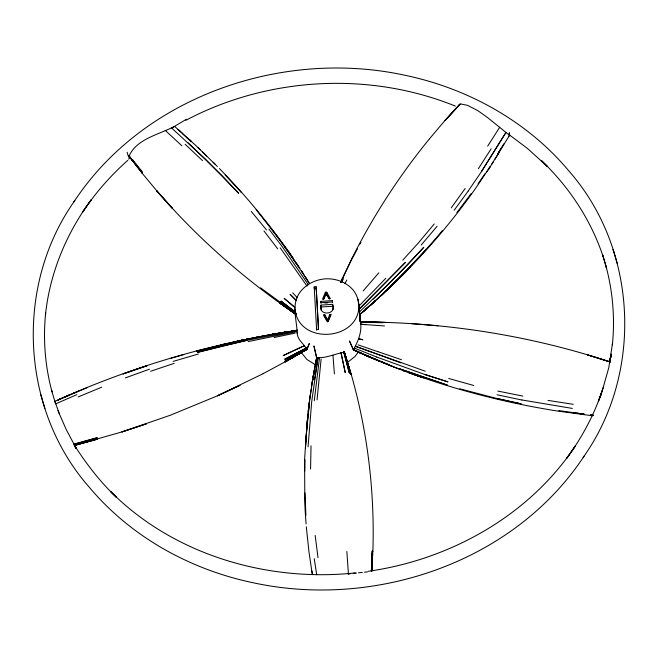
<?xml version="1.0" encoding="UTF-8"?>
<svg xmlns="http://www.w3.org/2000/svg" width="658" height="658" viewBox="0 0 658 658"><rect width="100%" height="100%" fill="white"/><g stroke="black" fill="none" stroke-linecap="round" stroke-linejoin="round"><path stroke-width="0.99" d="M359.071 352.408L353.428 349.957L349.488 340.967L353.387 349.9C357.927 341.658 362.048 332.274 360.568 322.65L359.778 315.001L360.403 321.959C443.796 322.165 527.19 334.963 606.544 360.724C607.869 361.283 610.534 361.077 609.563 363.043M372.872 551.618C374.846 491.649 367.567 431.409 351.018 373.728M310.584 468.99L311.02 445.836M304.744 471.079L304.983 459.506M371.663 566.275L372.189 550.927L371.326 570.988M372.107 557.433L372.264 553.436L372.099 557.351M371.54 571.086L371.704 567.163M371.902 569.162L371.745 571.177L372.699 551.256L371.721 571.193M371.926 569.738L372.642 553.987L371.852 570.757M371.556 571.177L371.737 567.418M299.3 353.774L306.916 349.299L285.202 361.752L306.916 349.299C304.152 344.15 297.663 340.137 297.186 333.441C296.906 320.035 291.132 305.024 299.464 292.95C305.394 284.544 315.264 279.568 325.43 278.852C335.531 278.285 345.902 281.937 352.721 289.553C361.135 299.119 358.799 312.632 360.79 324.279L384.519 325.965M358.947 304.72C359.975 341.247 298.148 345.565 294.924 308.799M308.067 446.864L311.686 401.742L318.02 357.681C327.084 358.034 336.131 353.321 344.422 352.31L350.994 373.876L344.422 352.31L344.15 352.918M306.76 426.203L308.808 405.928L313.011 377.577M307.245 420.413L304.572 459.728L304.868 504.406A575.002 498.83 -5.6 0 0 305.888 521.169L306.069 523.982M317.041 399.883L321.129 359.062M314.253 400.78L319.541 357.475L319.385 358.602M186.296 119.312L174.543 126.361C159.203 134.577 135.145 139.126 128.68 157.303L127.084 152.228M308.141 411.661L308.487 408.75M308.882 405.904L309.227 403.025M310.041 397.383L310.395 394.578M602.596 389.635L608.806 367.6L612.573 342.859L612.368 344.932C615.485 314.557 612.063 283.59 602.514 254.588L606.561 268.151L605.969 266.145M309.186 402.959L311.209 388.919M312.978 377.618L313.973 371.959L313.093 377.684L313.553 374.838M312.986 377.692L312.558 380.48L313.488 374.863M314.557 379.304L318.02 357.681L316.654 358.001L314.022 372.066L314.508 369.13M312.056 383.236L312.517 380.39L311.604 386.123M609.941 361.966L611.085 354.185L609.703 361.99M609.9 362.13L610.879 356.258L609.744 362.023M314.647 369.048L312.69 380.291L314.647 369.048L313.578 374.715M609.884 361.958L610.879 356.258M611.085 354.185L609.736 361.892L587.479 354.818M314.557 369.22L316.687 357.985L313.924 345.919L316.728 357.993L315.659 363.603M315.05 366.424L316.695 358.067L317.962 358.223M316.161 360.806L316.654 358.001M315.544 363.553L316.153 360.716M600.104 397.769L600.507 396.379M601.873 391.987L602.358 390.383C594.133 414.779 581.919 437.751 566.612 458.437L575.322 445.992C529.048 515.625 450.204 559.67 368.258 571.3M600.713 395.697L601.626 392.793L598.393 401.298L603.575 386.509M57.904 410.534L66.129 429.345L74.625 445.367L122.01 431.887L170.414 415.198L217.543 395.771L263.151 373.695M396.675 368.052L367.625 356.274L353.782 349.817M509.086 134.956L487.825 117.766L478.012 110.75L467.525 105.321L460.501 103.898L444.866 120.611L429.468 138.813M327.594 319.878L329.798 314.401L331.204 314.31L328.317 321.219L326.985 321.301L323.333 314.812L324.781 314.721L327.594 319.878L327.774 321.778L329.971 316.301L329.798 314.401M326.162 293.616L323.925 299.086L322.486 299.184L325.406 292.275L326.738 292.185L330.357 298.683L328.942 298.773L326.162 293.616L326.343 295.508M323.391 299.349L325.578 294.167L325.406 292.275M341.428 280.982L342.25 279.14M341.601 281.32L342.423 279.494L341.584 281.344M341.716 282.405L343.451 278.704M352.326 257.632C373.547 215.396 399.472 175.579 429.345 138.961M344.948 283.549L346.766 280.086M352.885 257.344L357.582 248.527M359.934 244.118L360.872 242.35M508.667 136.584L509.563 135.03L509.3 133.048L509.563 135.03M503.806 143.88L497.662 154.013L500.754 148.955M499.578 151.858L494.882 159.376M365.922 309.194L368.241 307.204L359.852 314.565C398.633 281.476 433.935 244.291 464.573 203.528A825.823 720.329 -5.8 0 0 475.092 189.076L490.004 166.885L486.797 171.87M487.644 146.166L499.693 127.265M73.918 201.85C14.402 286.789 20.743 409.901 89.644 487.66C131.444 537.364 191.297 570.157 254.597 583.062C376.154 608.872 514.589 561.735 584.082 456.15C643.606 371.211 637.257 248.099 568.356 170.34C526.556 120.636 466.695 87.843 403.403 74.938C281.846 49.128 143.411 96.257 73.918 201.85L74.856 200.476M478.358 168.744L491.115 148.84M491.707 164.377L493.311 161.893M488.516 169.46L508.708 136.683L509.605 135.096L509.3 133.048M468.233 190.976L481.656 171.343M478.086 183.771L484.798 173.951M583.144 457.524L584.082 456.15M353.387 349.9L354.292 348.715M451.256 207.846L465.165 188.501M454.176 210.231L468.266 190.993M471.227 193.477L456.907 212.608M358.018 352.441L355.016 356.455L346.922 362.928M434.247 223.959L418.455 242.843L402.77 260.157M442.283 230.761C418.883 258.767 393.254 284.889 365.873 309.005L374.961 300.887M421.178 245.047L437.085 226.286M363.158 290.91L378.827 272.823M445.203 120.455L460.041 104.022M458.009 106.777L459.671 104.277L444.866 120.611M426.121 249.423L410.173 266.622L383.861 292.613M410.378 266.901L403.922 273.564L408.215 269.13M399.529 278.013L403.856 273.588L401.725 275.809M385.851 278.211L359.252 305.781M397.292 280.193L395.129 282.414L397.366 280.218M401.767 275.842L406.126 271.409M381.854 294.899L395.129 282.356M386.312 290.852L388.475 288.73M359.178 309.194L405.451 262.361L358.61 309.729M381.862 295.014L383.992 292.859M373.234 299.094L407.919 264.508L423.801 247.268L390.581 282.216L359.334 311.974M372.773 303.149L370.561 305.197L375.093 301.125M390.679 286.575L392.892 284.536M127.833 160.305C110.676 175.538 95.402 192.909 82.678 212.008L91.388 199.563C66.335 233.203 49.753 273.325 45.427 315.141L45.632 313.085C42.959 339.454 45.106 366.284 52.031 391.872L51.439 389.849L55.486 403.428M128.565 159.129L130.029 157.813M375.126 301.084L370.594 305.156M363.718 311.242L365.963 309.219M359.803 314.532L361.324 313.192M368.274 307.089L370.553 305.073M365.996 309.161L359.778 314.516M304.045 350.344L306.891 348.666M172.009 127.849L174.082 126.632M285.325 361.711L307.031 349.077L309.301 343.534L307.031 349.02L285.325 361.711L263.151 373.662M306.817 349.332L285.029 361.596L297.539 354.588M306.562 348.189L285.087 360.526M185.844 120.307C267.938 76.879 369.204 71.179 455.377 106.103M55.124 401.207L60.89 398.625M63.785 397.325L58.019 399.941L69.633 394.775M58.167 400.064L69.773 394.964M75.481 392.374L72.577 393.657L78.417 391.132L66.721 396.001M55.733 403.839L76.863 394.652M63.933 397.49L87.35 387.57M78.154 396.955L101.686 387.208M78.384 391.066L87.21 387.439A306.867 267.123 -3.9 0 1 96.043 383.902C150.797 362.287 207.706 346.108 265.626 335.596M125.39 377.881L149.448 369.204M150.616 371.268L174.214 363.348M173.087 361.415L198.403 353.996M171.096 358.232L183.796 354.58M97.335 438.475L74.461 444.734L75.958 448.106L74.543 445.918M74.461 444.734L77.784 443.911M224 344.249L227.183 343.476L220.743 345.014M246.651 339.273L196.536 351.101L233.722 342.012L268.768 334.906M240.137 340.647L259.268 336.674M236.88 341.28L243.361 339.947L240.104 340.581M248.272 341.568L295.787 331.829M274.147 337.529L295.146 333.096M252.968 338.048L259.277 336.781M247.392 340.219L297.169 330.76L296.487 330.851M246.577 339.183L249.769 338.549M129.749 156.316L128.828 156.094M265.585 335.58L274.337 334.009M259.236 336.748L262.427 336.148M271.935 334.445L275.126 333.861L268.777 335.029M278.326 333.367L275.167 333.919L284.708 332.232L271.927 334.363M290.285 331.418L272.001 334.371L284.708 332.232M284.675 332.282L287.875 331.764M356.463 573.028L353.297 573.414M358.511 572.797L362.336 572.37M281.484 332.792L297.358 330.3L291.066 331.254M291.058 331.163L297.35 330.209M348.164 574.064L350.072 573.817M355.262 572.912C267.23 582.281 173.589 554.834 110.445 491.361L116.425 497.284C100.041 481.755 86.231 463.775 74.107 444.792L75.958 448.106L74.65 445.285M367.509 571.901L364.499 572.139M316.638 330.242L314.203 286.929L316.153 286.806L318.53 329.107M316.325 288.665L314.376 288.788L314.203 286.929M325.578 294.167L326.919 294.085L329.625 298.954M332.413 300.632L332.487 301.981L320.898 302.721L320.824 301.372L332.413 300.632L332.594 302.532M324.863 303.025L327.766 302.836M332.619 304.341C337.225 315.166 317.641 316.325 321.03 305.082L332.619 304.341L332.981 309.704M321.03 305.082L321.203 306.982L332.792 306.241M316.514 329.387L318.472 329.263L316.153 286.806M363.808 321.984L360.387 322.107M306.677 349.357L305.699 349.028M360.568 322.65L360.403 321.968L385.958 322.469L360.403 321.959L359.778 315.001L360.568 322.724M385.925 322.502L360.436 322.058L359.778 315.001L360.518 322.469M368.315 322.395L383.112 322.757M360.79 324.279L365.659 324.616M411.711 323.67L437.981 325.768M593.458 415.264L590.415 414.91L593.327 415.256M592.693 415.798L558.634 411.209A297.005 258.43 -6.7 0 1 549.208 409.687C496.116 400.747 443.879 386.575 393.723 366.975M571.374 412.459L584.074 414.121L558.741 410.592M577.724 413.314L584.074 414.153M547.974 400.401L573.258 404.316M572.32 408.421L521.934 399.974M497.835 391.066L522.781 396.083M497.012 394.767L521.901 400.023M496.264 398.345L521.095 403.831L496.264 398.345L459.802 388.788M448.698 378.482L473.76 385.489M587.323 354.843L609.744 361.793M424.591 374.402L447.975 381.895L424.558 374.427L376.754 357.047M423.958 377.922L414.77 374.83M411.735 373.678L408.7 372.593L420.898 376.87M377.856 351.652L401.487 359.72M400.812 362.829L355.271 346.207L425.257 371.194M358.108 344.866L377.856 351.685M411.694 373.678L417.789 375.833M390.794 365.848L393.755 366.925L387.899 364.631M354.975 348.296L354.308 348.041L376.754 357.064M384.979 363.504L390.819 365.725M396.675 368.011L399.595 369.138M387.949 364.285L364.771 354.711L370.536 357.261M385.012 363.446L376.261 359.91M373.407 358.717L379.189 361.102M382.076 362.254L384.971 363.413M384.963 363.364L387.891 364.573M359.038 352.458L361.933 353.683L359.029 352.351M367.658 356.241L373.407 358.659L356.184 351.199L361.892 353.642M364.771 354.711L376.31 359.605M370.512 357.426L364.754 354.917L376.294 359.819M364.746 354.868L367.649 356.134M353.601 349.735L364.853 354.687M353.42 349.883L356.175 351.142M353.486 349.727L359.054 352.236M315.692 364.919L306.949 359.515L301.38 352.663M509.44 134.931L527.313 148.321L547.555 166.638L541.575 160.716C569.302 187.185 591.024 220.109 603.106 256.562M295.401 313.989L280.357 303.322L295.919 314.277M279.93 303.157L295.574 314.047M295.812 314.236L280.127 303.28L294.899 313.693M296.084 314.244L283.228 305.041L296.141 314.253M295.606 313.537L260.584 287.85M295.532 312.731L280.275 302.03L295.87 313.381M295.894 313.208L280.275 302.03L294.924 312.682M279.93 303.141C234.774 270.594 193.098 233.129 156.81 190.878L172.602 208.57L156.933 191.042M295.376 312.065L281.04 301.084L295.713 312.279M294.899 307.385L284.133 298.37L294.735 307.294M178.162 129.61L196.002 145.665L217.362 166.466M174.543 126.369L182.727 133.541M178.236 129.577L180.481 131.584M171.853 128.203L171.36 127.759L205.584 159.269L238.673 193.287L222.437 176.04L188.196 142.909M182.356 133.582L191.239 141.635L186.823 137.612M204.605 153.931L202.393 151.908L206.752 156.004M165.248 130.399L181.879 145.796M189.397 139.521L191.568 141.552M185.128 144.258L202.508 160.593M198.173 147.655L200.312 149.711M213.176 162.246L215.289 164.344M296.487 300.69L290.12 294.315L296.166 300.393M219.435 168.58C246.635 196.388 271.441 226.558 293.402 258.676M292.695 292.835L297.408 297.819M225.209 175.036L241.231 192.391M142.005 173.079L156.974 191.042M251.257 211.399L266.474 229.913M256.126 209.705L277.956 237.39L298.099 265.988L284.61 246.495L271.129 228.425M132.546 159.606L142.26 171.73M128.795 155.666L141.939 172.33M142.013 173.095L128.96 156.291M263.957 230.909L277.684 248.839M268.916 229.05L282.504 247.013L308.322 284.692M284.807 246.586L290.014 253.758M280.201 247.836L307.023 286.074M291.708 256.242L288.294 251.397L290.022 253.815M289.948 253.832L309.137 282.948M291.634 256.258L293.328 258.709M296.635 263.611L298.288 266.046M298.329 266.054L299.908 268.431M301.413 270.89L304.539 275.694M304.506 275.71L309.096 282.965M74.502 445.836L75.958 448.106L74.601 445.162M301.487 270.841L303.025 273.251M306.11 278.005L307.615 280.431M327.774 321.778L324.953 316.621L324.781 314.721M54.894 401.438L59.516 414.178M350.344 373.094L343.871 351.964L350.804 374.155L344.134 351.981L346.05 358.026M617.286 263.595L613.108 249.555L613.692 251.545M40.714 394.422L44.892 408.445M344.562 353.708L346.231 359.408M344.562 353.741L345.985 358.651M346.552 360.625L347.975 365.535M349.11 369.467L350.533 374.386L349.727 371.581M346.511 360.354L347.309 363.158M347.852 365.034L348.658 367.838M344.397 352.425L346.001 359.112M311.908 570.971L312.353 573.735M312.221 573.883L308.956 551.774L306.299 526.778M314.253 558.708L316.695 574.673M315.166 535.423L318.011 557.663M358.034 299.316L358.7 305.435M358.923 307.467L360.724 323.752M326.738 292.185L326.919 294.085M320.824 301.372L321.005 303.272M297.186 333.441L297.103 332.274M334.396 373.917L332.973 355.295M346.848 551.437L348.419 574.031M321.203 306.982L321.4 310.601M305.921 515.354L304.925 492.949M306.077 436.945L305.444 447.942L306.965 425.997L309.424 402.819L306.077 436.945M342.308 278.63L340.688 282.348L352.491 257.5L342.308 278.663M342.621 278.581L340.885 282.315L342.547 278.589M506.043 132.316L481.615 171.343L506.043 132.316M306.982 349.25L285.268 361.793L306.982 349.25M306.176 349.242L303.527 350.706L306.176 349.242M297.087 352.729L284.643 359.243L306.447 347.992L297.087 352.729M299.99 347.712L283.195 355.559L304.383 345.713L299.99 347.712M239.915 385.341L217.543 395.771L239.915 385.341M135.153 369.714L123.071 373.958L147.293 365.667L135.153 369.714M146.356 423.867L122.01 431.887L146.356 423.867M97.137 437.751L74.165 444.15L97.137 437.751M97.244 439.231L74.527 445.392L97.244 439.231M221.631 346.149L197.408 352.408L247.433 340.235L221.631 346.149M362.739 339.717L358.602 338.796L362.739 339.717M447.358 385.111L399.645 368.817L447.358 385.111M405.665 371.441L402.606 370.38L405.665 371.441M142.465 173.177L129.231 156.39L142.465 173.177M345.203 354.859L344.249 352.03L350.763 373.316L345.203 354.859M349.258 372.806L343.723 351.964L349.258 372.806M345.244 372.601L340.992 352.688L345.244 372.601"/></g></svg>
